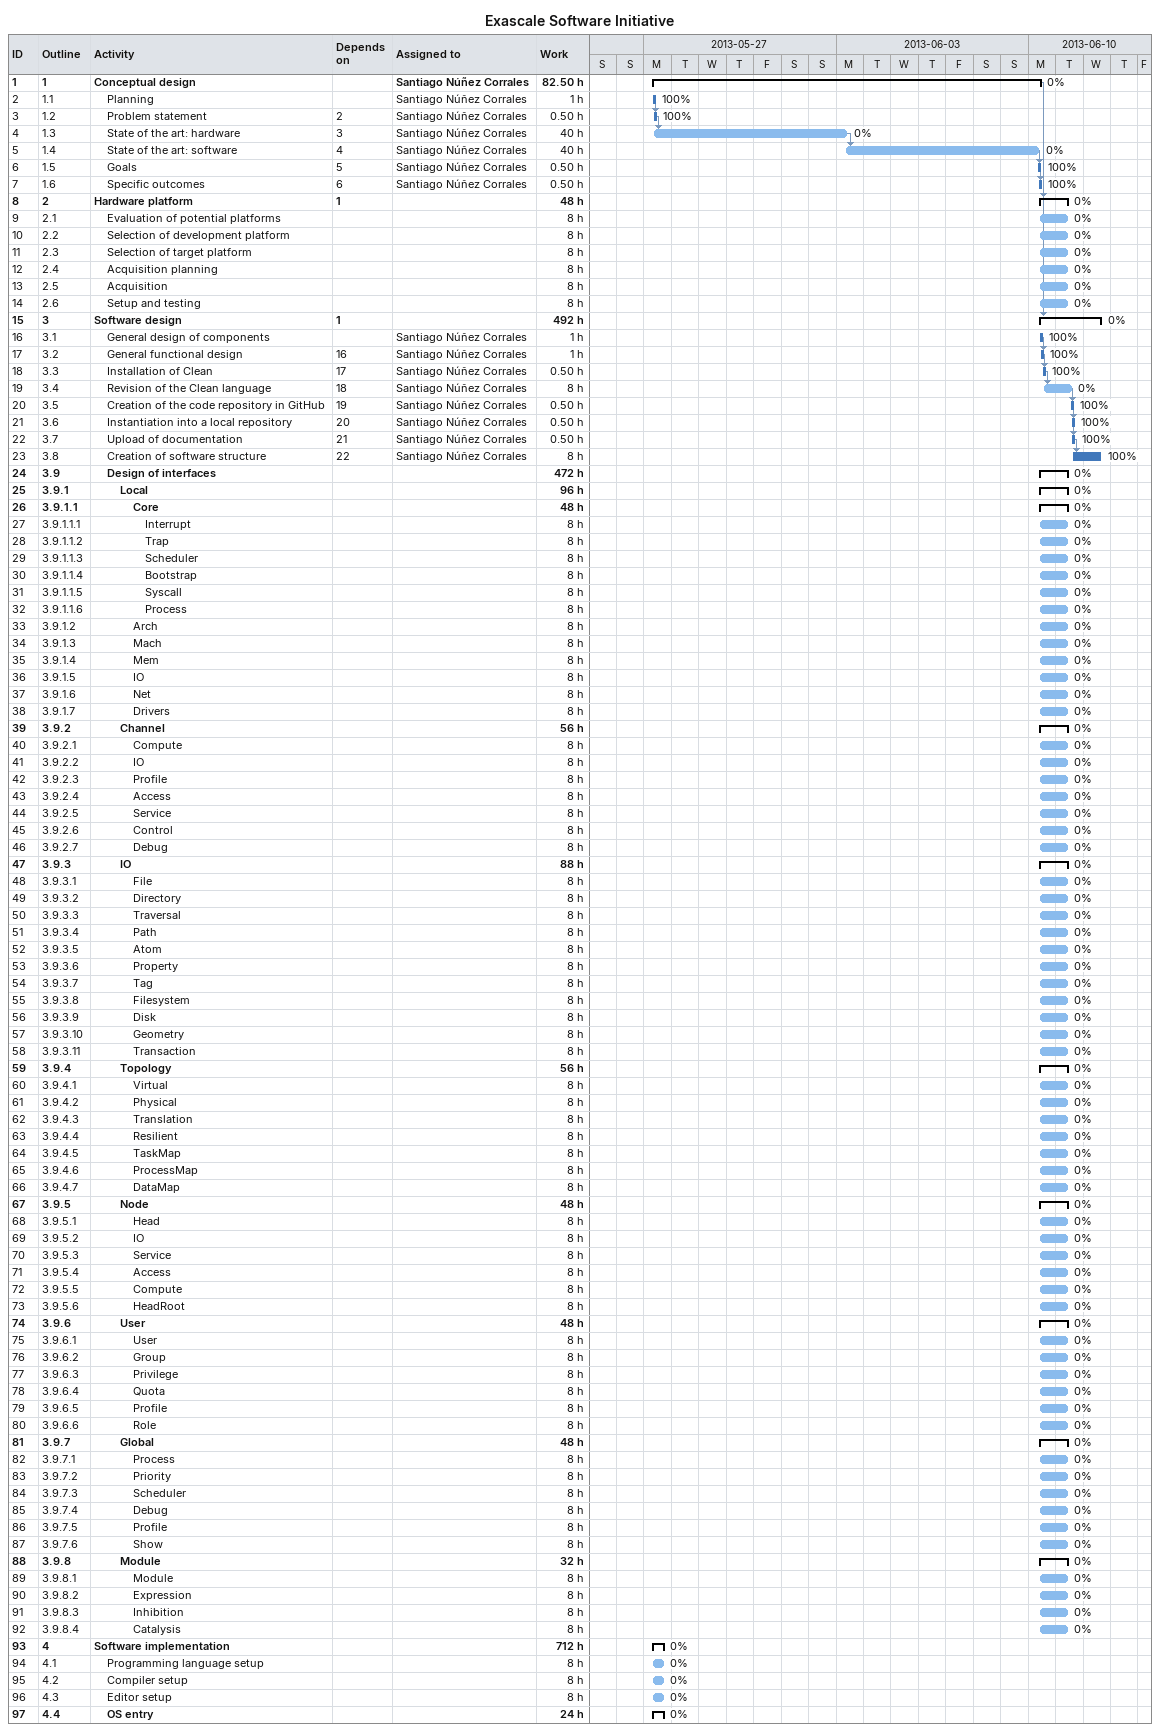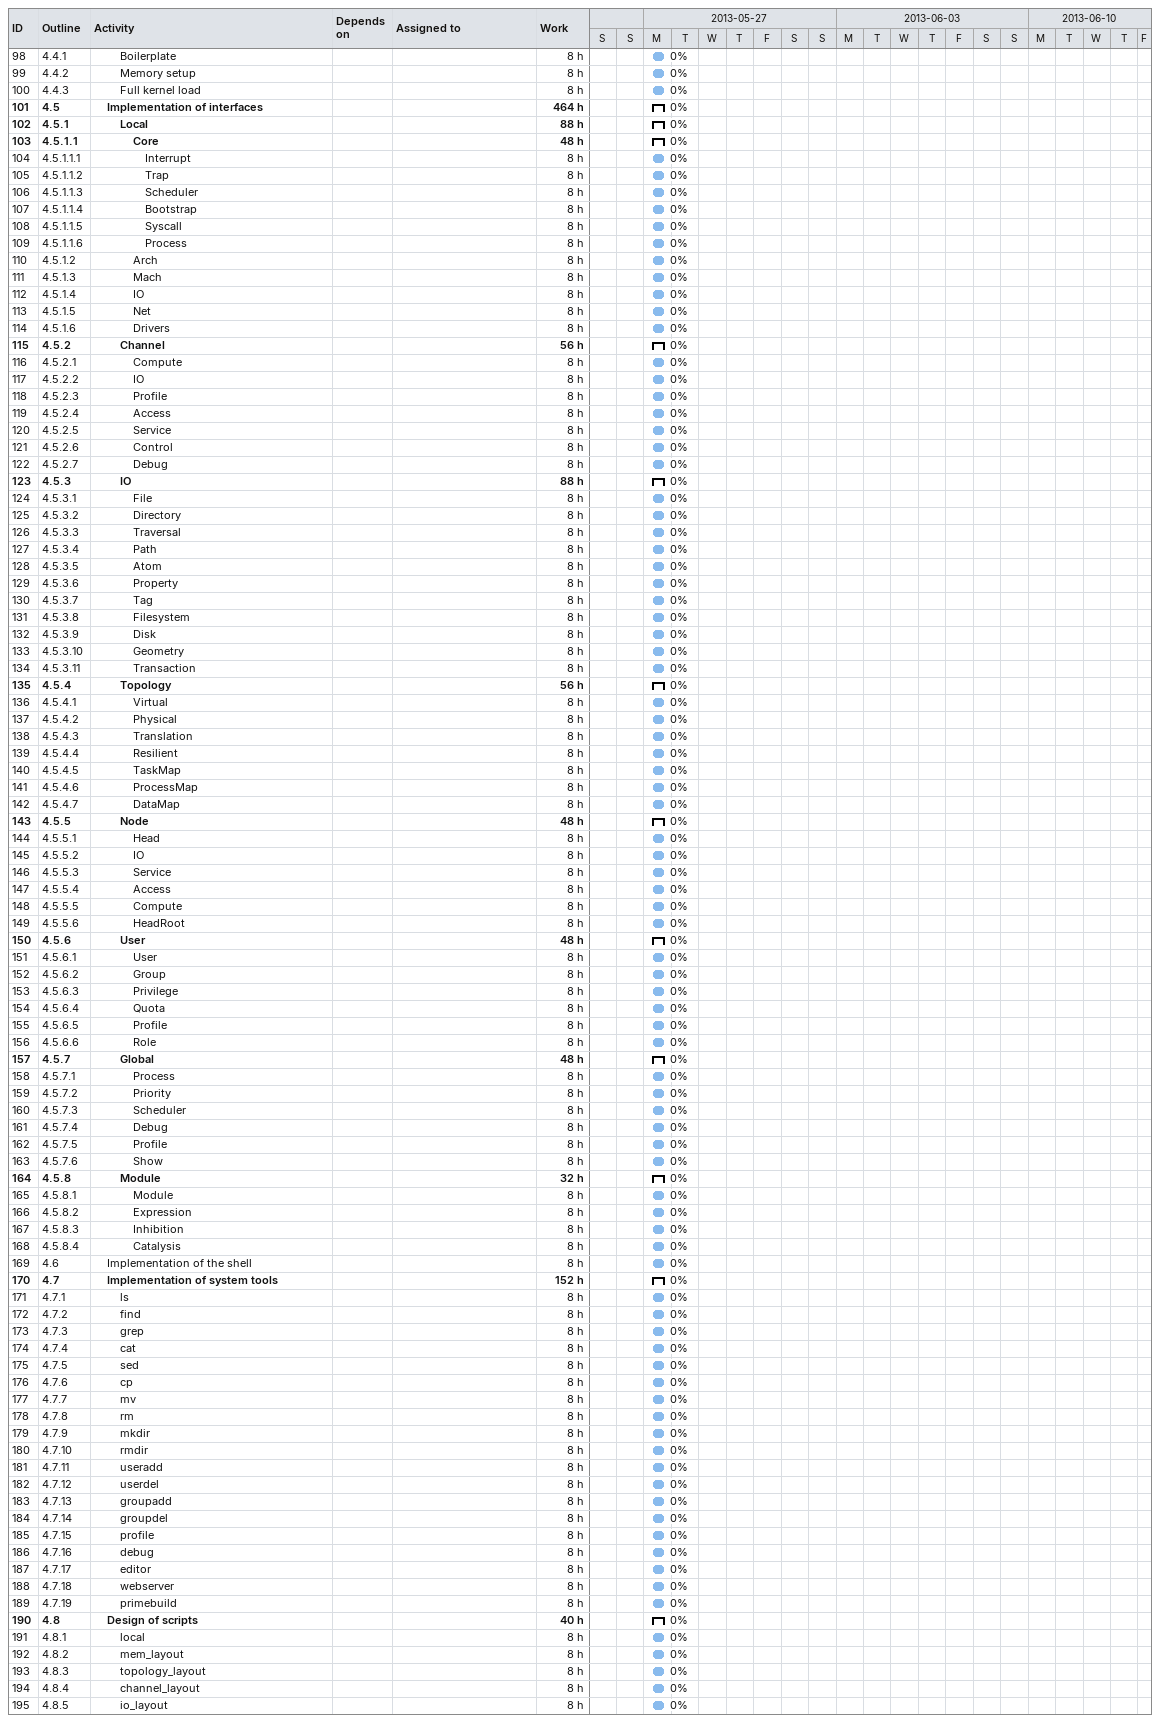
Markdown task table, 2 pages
Exascale Software Initiative

| ID | WBS | Task | Start | Finish | Predecessors | Resources | % complete | Work (h) |
|---|---|---|---|---|---|---|---|---|
| 1 | 1 | **Conceptual design** | 2013-05-27 | 2013-06-10 |  | Santiago Núñez Corrales | 0 | 82.50 |
| 2 | 1.1 | Planning | 2013-05-27 | 2013-05-27 |  | Santiago Núñez Corrales | 100 | 1 |
| 3 | 1.2 | Problem statement | 2013-05-27 | 2013-05-27 | 2 | Santiago Núñez Corrales | 100 | 0.50 |
| 4 | 1.3 | State of the art: hardware | 2013-05-27 | 2013-06-03 | 3 | Santiago Núñez Corrales | 0 | 40 |
| 5 | 1.4 | State of the art: software | 2013-06-03 | 2013-06-10 | 4 | Santiago Núñez Corrales | 0 | 40 |
| 6 | 1.5 | Goals | 2013-06-10 | 2013-06-10 | 5 | Santiago Núñez Corrales | 100 | 0.50 |
| 7 | 1.6 | Specific outcomes | 2013-06-10 | 2013-06-10 | 6 | Santiago Núñez Corrales | 100 | 0.50 |
| 8 | 2 | **Hardware platform** | 2013-06-10 | 2013-06-11 | 1 |  | 0 | 48 |
| 9 | 2.1 | Evaluation of potential platforms | 2013-06-10 | 2013-06-11 |  |  | 0 | 8 |
| 10 | 2.2 | Selection of development platform | 2013-06-10 | 2013-06-11 |  |  | 0 | 8 |
| 11 | 2.3 | Selection of target platform | 2013-06-10 | 2013-06-11 |  |  | 0 | 8 |
| 12 | 2.4 | Acquisition planning | 2013-06-10 | 2013-06-11 |  |  | 0 | 8 |
| 13 | 2.5 | Acquisition | 2013-06-10 | 2013-06-11 |  |  | 0 | 8 |
| 14 | 2.6 | Setup and testing | 2013-06-10 | 2013-06-11 |  |  | 0 | 8 |
| 15 | 3 | **Software design** | 2013-06-10 | 2013-06-12 | 1 |  | 0 | 492 |
| 16 | 3.1 | General design of components | 2013-06-10 | 2013-06-10 |  | Santiago Núñez Corrales | 100 | 1 |
| 17 | 3.2 | General functional design | 2013-06-10 | 2013-06-10 | 16 | Santiago Núñez Corrales | 100 | 1 |
| 18 | 3.3 | Installation of Clean | 2013-06-10 | 2013-06-10 | 17 | Santiago Núñez Corrales | 100 | 0.50 |
| 19 | 3.4 | Revision of the Clean language | 2013-06-10 | 2013-06-11 | 18 | Santiago Núñez Corrales | 0 | 8 |
| 20 | 3.5 | Creation of the code repository in GitHub | 2013-06-11 | 2013-06-11 | 19 | Santiago Núñez Corrales | 100 | 0.50 |
| 21 | 3.6 | Instantiation into a local repository | 2013-06-11 | 2013-06-11 | 20 | Santiago Núñez Corrales | 100 | 0.50 |
| 22 | 3.7 | Upload of documentation | 2013-06-11 | 2013-06-11 | 21 | Santiago Núñez Corrales | 100 | 0.50 |
| 23 | 3.8 | Creation of software structure | 2013-06-11 | 2013-06-12 | 22 | Santiago Núñez Corrales | 100 | 8 |
| 24 | 3.9 | **Design of interfaces** | 2013-06-10 | 2013-06-11 |  |  | 0 | 472 |
| 25 | 3.9.1 | **Local** | 2013-06-10 | 2013-06-11 |  |  | 0 | 96 |
| 26 | 3.9.1.1 | **Core** | 2013-06-10 | 2013-06-11 |  |  | 0 | 48 |
| 27 | 3.9.1.1.1 | Interrupt | 2013-06-10 | 2013-06-11 |  |  | 0 | 8 |
| 28 | 3.9.1.1.2 | Trap | 2013-06-10 | 2013-06-11 |  |  | 0 | 8 |
| 29 | 3.9.1.1.3 | Scheduler | 2013-06-10 | 2013-06-11 |  |  | 0 | 8 |
| 30 | 3.9.1.1.4 | Bootstrap | 2013-06-10 | 2013-06-11 |  |  | 0 | 8 |
| 31 | 3.9.1.1.5 | Syscall | 2013-06-10 | 2013-06-11 |  |  | 0 | 8 |
| 32 | 3.9.1.1.6 | Process | 2013-06-10 | 2013-06-11 |  |  | 0 | 8 |
| 33 | 3.9.1.2 | Arch | 2013-06-10 | 2013-06-11 |  |  | 0 | 8 |
| 34 | 3.9.1.3 | Mach | 2013-06-10 | 2013-06-11 |  |  | 0 | 8 |
| 35 | 3.9.1.4 | Mem | 2013-06-10 | 2013-06-11 |  |  | 0 | 8 |
| 36 | 3.9.1.5 | IO | 2013-06-10 | 2013-06-11 |  |  | 0 | 8 |
| 37 | 3.9.1.6 | Net | 2013-06-10 | 2013-06-11 |  |  | 0 | 8 |
| 38 | 3.9.1.7 | Drivers | 2013-06-10 | 2013-06-11 |  |  | 0 | 8 |
| 39 | 3.9.2 | **Channel** | 2013-06-10 | 2013-06-11 |  |  | 0 | 56 |
| 40 | 3.9.2.1 | Compute | 2013-06-10 | 2013-06-11 |  |  | 0 | 8 |
| 41 | 3.9.2.2 | IO | 2013-06-10 | 2013-06-11 |  |  | 0 | 8 |
| 42 | 3.9.2.3 | Profile | 2013-06-10 | 2013-06-11 |  |  | 0 | 8 |
| 43 | 3.9.2.4 | Access | 2013-06-10 | 2013-06-11 |  |  | 0 | 8 |
| 44 | 3.9.2.5 | Service | 2013-06-10 | 2013-06-11 |  |  | 0 | 8 |
| 45 | 3.9.2.6 | Control | 2013-06-10 | 2013-06-11 |  |  | 0 | 8 |
| 46 | 3.9.2.7 | Debug | 2013-06-10 | 2013-06-11 |  |  | 0 | 8 |
| 47 | 3.9.3 | **IO** | 2013-06-10 | 2013-06-11 |  |  | 0 | 88 |
| 48 | 3.9.3.1 | File | 2013-06-10 | 2013-06-11 |  |  | 0 | 8 |
| 49 | 3.9.3.2 | Directory | 2013-06-10 | 2013-06-11 |  |  | 0 | 8 |
| 50 | 3.9.3.3 | Traversal | 2013-06-10 | 2013-06-11 |  |  | 0 | 8 |
| 51 | 3.9.3.4 | Path | 2013-06-10 | 2013-06-11 |  |  | 0 | 8 |
| 52 | 3.9.3.5 | Atom | 2013-06-10 | 2013-06-11 |  |  | 0 | 8 |
| 53 | 3.9.3.6 | Property | 2013-06-10 | 2013-06-11 |  |  | 0 | 8 |
| 54 | 3.9.3.7 | Tag | 2013-06-10 | 2013-06-11 |  |  | 0 | 8 |
| 55 | 3.9.3.8 | Filesystem | 2013-06-10 | 2013-06-11 |  |  | 0 | 8 |
| 56 | 3.9.3.9 | Disk | 2013-06-10 | 2013-06-11 |  |  | 0 | 8 |
| 57 | 3.9.3.10 | Geometry | 2013-06-10 | 2013-06-11 |  |  | 0 | 8 |
| 58 | 3.9.3.11 | Transaction | 2013-06-10 | 2013-06-11 |  |  | 0 | 8 |
| 59 | 3.9.4 | **Topology** | 2013-06-10 | 2013-06-11 |  |  | 0 | 56 |
| 60 | 3.9.4.1 | Virtual | 2013-06-10 | 2013-06-11 |  |  | 0 | 8 |
| 61 | 3.9.4.2 | Physical | 2013-06-10 | 2013-06-11 |  |  | 0 | 8 |
| 62 | 3.9.4.3 | Translation | 2013-06-10 | 2013-06-11 |  |  | 0 | 8 |
| 63 | 3.9.4.4 | Resilient | 2013-06-10 | 2013-06-11 |  |  | 0 | 8 |
| 64 | 3.9.4.5 | TaskMap | 2013-06-10 | 2013-06-11 |  |  | 0 | 8 |
| 65 | 3.9.4.6 | ProcessMap | 2013-06-10 | 2013-06-11 |  |  | 0 | 8 |
| 66 | 3.9.4.7 | DataMap | 2013-06-10 | 2013-06-11 |  |  | 0 | 8 |
| 67 | 3.9.5 | **Node** | 2013-06-10 | 2013-06-11 |  |  | 0 | 48 |
| 68 | 3.9.5.1 | Head | 2013-06-10 | 2013-06-11 |  |  | 0 | 8 |
| 69 | 3.9.5.2 | IO | 2013-06-10 | 2013-06-11 |  |  | 0 | 8 |
| 70 | 3.9.5.3 | Service | 2013-06-10 | 2013-06-11 |  |  | 0 | 8 |
| 71 | 3.9.5.4 | Access | 2013-06-10 | 2013-06-11 |  |  | 0 | 8 |
| 72 | 3.9.5.5 | Compute | 2013-06-10 | 2013-06-11 |  |  | 0 | 8 |
| 73 | 3.9.5.6 | HeadRoot | 2013-06-10 | 2013-06-11 |  |  | 0 | 8 |
| 74 | 3.9.6 | **User** | 2013-06-10 | 2013-06-11 |  |  | 0 | 48 |
| 75 | 3.9.6.1 | User | 2013-06-10 | 2013-06-11 |  |  | 0 | 8 |
| 76 | 3.9.6.2 | Group | 2013-06-10 | 2013-06-11 |  |  | 0 | 8 |
| 77 | 3.9.6.3 | Privilege | 2013-06-10 | 2013-06-11 |  |  | 0 | 8 |
| 78 | 3.9.6.4 | Quota | 2013-06-10 | 2013-06-11 |  |  | 0 | 8 |
| 79 | 3.9.6.5 | Profile | 2013-06-10 | 2013-06-11 |  |  | 0 | 8 |
| 80 | 3.9.6.6 | Role | 2013-06-10 | 2013-06-11 |  |  | 0 | 8 |
| 81 | 3.9.7 | **Global** | 2013-06-10 | 2013-06-11 |  |  | 0 | 48 |
| 82 | 3.9.7.1 | Process | 2013-06-10 | 2013-06-11 |  |  | 0 | 8 |
| 83 | 3.9.7.2 | Priority | 2013-06-10 | 2013-06-11 |  |  | 0 | 8 |
| 84 | 3.9.7.3 | Scheduler | 2013-06-10 | 2013-06-11 |  |  | 0 | 8 |
| 85 | 3.9.7.4 | Debug | 2013-06-10 | 2013-06-11 |  |  | 0 | 8 |
| 86 | 3.9.7.5 | Profile | 2013-06-10 | 2013-06-11 |  |  | 0 | 8 |
| 87 | 3.9.7.6 | Show | 2013-06-10 | 2013-06-11 |  |  | 0 | 8 |
| 88 | 3.9.8 | **Module** | 2013-06-10 | 2013-06-11 |  |  | 0 | 32 |
| 89 | 3.9.8.1 | Module | 2013-06-10 | 2013-06-11 |  |  | 0 | 8 |
| 90 | 3.9.8.2 | Expression | 2013-06-10 | 2013-06-11 |  |  | 0 | 8 |
| 91 | 3.9.8.3 | Inhibition | 2013-06-10 | 2013-06-11 |  |  | 0 | 8 |
| 92 | 3.9.8.4 | Catalysis | 2013-06-10 | 2013-06-11 |  |  | 0 | 8 |
| 93 | 4 | **Software implementation** | 2013-05-27 | 2013-05-27 |  |  | 0 | 712 |
| 94 | 4.1 | Programming language setup | 2013-05-27 | 2013-05-27 |  |  | 0 | 8 |
| 95 | 4.2 | Compiler setup | 2013-05-27 | 2013-05-27 |  |  | 0 | 8 |
| 96 | 4.3 | Editor setup | 2013-05-27 | 2013-05-27 |  |  | 0 | 8 |
| 97 | 4.4 | **OS entry** | 2013-05-27 | 2013-05-27 |  |  | 0 | 24 |
| 98 | 4.4.1 | Boilerplate | 2013-05-27 | 2013-05-27 |  |  | 0 | 8 |
| 99 | 4.4.2 | Memory setup | 2013-05-27 | 2013-05-27 |  |  | 0 | 8 |
| 100 | 4.4.3 | Full kernel load | 2013-05-27 | 2013-05-27 |  |  | 0 | 8 |
| 101 | 4.5 | **Implementation of interfaces** | 2013-05-27 | 2013-05-27 |  |  | 0 | 464 |
| 102 | 4.5.1 | **Local** | 2013-05-27 | 2013-05-27 |  |  | 0 | 88 |
| 103 | 4.5.1.1 | **Core** | 2013-05-27 | 2013-05-27 |  |  | 0 | 48 |
| 104 | 4.5.1.1.1 | Interrupt | 2013-05-27 | 2013-05-27 |  |  | 0 | 8 |
| 105 | 4.5.1.1.2 | Trap | 2013-05-27 | 2013-05-27 |  |  | 0 | 8 |
| 106 | 4.5.1.1.3 | Scheduler | 2013-05-27 | 2013-05-27 |  |  | 0 | 8 |
| 107 | 4.5.1.1.4 | Bootstrap | 2013-05-27 | 2013-05-27 |  |  | 0 | 8 |
| 108 | 4.5.1.1.5 | Syscall | 2013-05-27 | 2013-05-27 |  |  | 0 | 8 |
| 109 | 4.5.1.1.6 | Process | 2013-05-27 | 2013-05-27 |  |  | 0 | 8 |
| 110 | 4.5.1.2 | Arch | 2013-05-27 | 2013-05-27 |  |  | 0 | 8 |
| 111 | 4.5.1.3 | Mach | 2013-05-27 | 2013-05-27 |  |  | 0 | 8 |
| 112 | 4.5.1.4 | IO | 2013-05-27 | 2013-05-27 |  |  | 0 | 8 |
| 113 | 4.5.1.5 | Net | 2013-05-27 | 2013-05-27 |  |  | 0 | 8 |
| 114 | 4.5.1.6 | Drivers | 2013-05-27 | 2013-05-27 |  |  | 0 | 8 |
| 115 | 4.5.2 | **Channel** | 2013-05-27 | 2013-05-27 |  |  | 0 | 56 |
| 116 | 4.5.2.1 | Compute | 2013-05-27 | 2013-05-27 |  |  | 0 | 8 |
| 117 | 4.5.2.2 | IO | 2013-05-27 | 2013-05-27 |  |  | 0 | 8 |
| 118 | 4.5.2.3 | Profile | 2013-05-27 | 2013-05-27 |  |  | 0 | 8 |
| 119 | 4.5.2.4 | Access | 2013-05-27 | 2013-05-27 |  |  | 0 | 8 |
| 120 | 4.5.2.5 | Service | 2013-05-27 | 2013-05-27 |  |  | 0 | 8 |
| 121 | 4.5.2.6 | Control | 2013-05-27 | 2013-05-27 |  |  | 0 | 8 |
| 122 | 4.5.2.7 | Debug | 2013-05-27 | 2013-05-27 |  |  | 0 | 8 |
| 123 | 4.5.3 | **IO** | 2013-05-27 | 2013-05-27 |  |  | 0 | 88 |
| 124 | 4.5.3.1 | File | 2013-05-27 | 2013-05-27 |  |  | 0 | 8 |
| 125 | 4.5.3.2 | Directory | 2013-05-27 | 2013-05-27 |  |  | 0 | 8 |
| 126 | 4.5.3.3 | Traversal | 2013-05-27 | 2013-05-27 |  |  | 0 | 8 |
| 127 | 4.5.3.4 | Path | 2013-05-27 | 2013-05-27 |  |  | 0 | 8 |
| 128 | 4.5.3.5 | Atom | 2013-05-27 | 2013-05-27 |  |  | 0 | 8 |
| 129 | 4.5.3.6 | Property | 2013-05-27 | 2013-05-27 |  |  | 0 | 8 |
| 130 | 4.5.3.7 | Tag | 2013-05-27 | 2013-05-27 |  |  | 0 | 8 |
| 131 | 4.5.3.8 | Filesystem | 2013-05-27 | 2013-05-27 |  |  | 0 | 8 |
| 132 | 4.5.3.9 | Disk | 2013-05-27 | 2013-05-27 |  |  | 0 | 8 |
| 133 | 4.5.3.10 | Geometry | 2013-05-27 | 2013-05-27 |  |  | 0 | 8 |
| 134 | 4.5.3.11 | Transaction | 2013-05-27 | 2013-05-27 |  |  | 0 | 8 |
| 135 | 4.5.4 | **Topology** | 2013-05-27 | 2013-05-27 |  |  | 0 | 56 |
| 136 | 4.5.4.1 | Virtual | 2013-05-27 | 2013-05-27 |  |  | 0 | 8 |
| 137 | 4.5.4.2 | Physical | 2013-05-27 | 2013-05-27 |  |  | 0 | 8 |
| 138 | 4.5.4.3 | Translation | 2013-05-27 | 2013-05-27 |  |  | 0 | 8 |
| 139 | 4.5.4.4 | Resilient | 2013-05-27 | 2013-05-27 |  |  | 0 | 8 |
| 140 | 4.5.4.5 | TaskMap | 2013-05-27 | 2013-05-27 |  |  | 0 | 8 |
| 141 | 4.5.4.6 | ProcessMap | 2013-05-27 | 2013-05-27 |  |  | 0 | 8 |
| 142 | 4.5.4.7 | DataMap | 2013-05-27 | 2013-05-27 |  |  | 0 | 8 |
| 143 | 4.5.5 | **Node** | 2013-05-27 | 2013-05-27 |  |  | 0 | 48 |
| 144 | 4.5.5.1 | Head | 2013-05-27 | 2013-05-27 |  |  | 0 | 8 |
| 145 | 4.5.5.2 | IO | 2013-05-27 | 2013-05-27 |  |  | 0 | 8 |
| 146 | 4.5.5.3 | Service | 2013-05-27 | 2013-05-27 |  |  | 0 | 8 |
| 147 | 4.5.5.4 | Access | 2013-05-27 | 2013-05-27 |  |  | 0 | 8 |
| 148 | 4.5.5.5 | Compute | 2013-05-27 | 2013-05-27 |  |  | 0 | 8 |
| 149 | 4.5.5.6 | HeadRoot | 2013-05-27 | 2013-05-27 |  |  | 0 | 8 |
| 150 | 4.5.6 | **User** | 2013-05-27 | 2013-05-27 |  |  | 0 | 48 |
| 151 | 4.5.6.1 | User | 2013-05-27 | 2013-05-27 |  |  | 0 | 8 |
| 152 | 4.5.6.2 | Group | 2013-05-27 | 2013-05-27 |  |  | 0 | 8 |
| 153 | 4.5.6.3 | Privilege | 2013-05-27 | 2013-05-27 |  |  | 0 | 8 |
| 154 | 4.5.6.4 | Quota | 2013-05-27 | 2013-05-27 |  |  | 0 | 8 |
| 155 | 4.5.6.5 | Profile | 2013-05-27 | 2013-05-27 |  |  | 0 | 8 |
| 156 | 4.5.6.6 | Role | 2013-05-27 | 2013-05-27 |  |  | 0 | 8 |
| 157 | 4.5.7 | **Global** | 2013-05-27 | 2013-05-27 |  |  | 0 | 48 |
| 158 | 4.5.7.1 | Process | 2013-05-27 | 2013-05-27 |  |  | 0 | 8 |
| 159 | 4.5.7.2 | Priority | 2013-05-27 | 2013-05-27 |  |  | 0 | 8 |
| 160 | 4.5.7.3 | Scheduler | 2013-05-27 | 2013-05-27 |  |  | 0 | 8 |
| 161 | 4.5.7.4 | Debug | 2013-05-27 | 2013-05-27 |  |  | 0 | 8 |
| 162 | 4.5.7.5 | Profile | 2013-05-27 | 2013-05-27 |  |  | 0 | 8 |
| 163 | 4.5.7.6 | Show | 2013-05-27 | 2013-05-27 |  |  | 0 | 8 |
| 164 | 4.5.8 | **Module** | 2013-05-27 | 2013-05-27 |  |  | 0 | 32 |
| 165 | 4.5.8.1 | Module | 2013-05-27 | 2013-05-27 |  |  | 0 | 8 |
| 166 | 4.5.8.2 | Expression | 2013-05-27 | 2013-05-27 |  |  | 0 | 8 |
| 167 | 4.5.8.3 | Inhibition | 2013-05-27 | 2013-05-27 |  |  | 0 | 8 |
| 168 | 4.5.8.4 | Catalysis | 2013-05-27 | 2013-05-27 |  |  | 0 | 8 |
| 169 | 4.6 | Implementation of the shell | 2013-05-27 | 2013-05-27 |  |  | 0 | 8 |
| 170 | 4.7 | **Implementation of system tools** | 2013-05-27 | 2013-05-27 |  |  | 0 | 152 |
| 171 | 4.7.1 | ls | 2013-05-27 | 2013-05-27 |  |  | 0 | 8 |
| 172 | 4.7.2 | find | 2013-05-27 | 2013-05-27 |  |  | 0 | 8 |
| 173 | 4.7.3 | grep | 2013-05-27 | 2013-05-27 |  |  | 0 | 8 |
| 174 | 4.7.4 | cat | 2013-05-27 | 2013-05-27 |  |  | 0 | 8 |
| 175 | 4.7.5 | sed | 2013-05-27 | 2013-05-27 |  |  | 0 | 8 |
| 176 | 4.7.6 | cp | 2013-05-27 | 2013-05-27 |  |  | 0 | 8 |
| 177 | 4.7.7 | mv | 2013-05-27 | 2013-05-27 |  |  | 0 | 8 |
| 178 | 4.7.8 | rm | 2013-05-27 | 2013-05-27 |  |  | 0 | 8 |
| 179 | 4.7.9 | mkdir | 2013-05-27 | 2013-05-27 |  |  | 0 | 8 |
| 180 | 4.7.10 | rmdir | 2013-05-27 | 2013-05-27 |  |  | 0 | 8 |
| 181 | 4.7.11 | useradd | 2013-05-27 | 2013-05-27 |  |  | 0 | 8 |
| 182 | 4.7.12 | userdel | 2013-05-27 | 2013-05-27 |  |  | 0 | 8 |
| 183 | 4.7.13 | groupadd | 2013-05-27 | 2013-05-27 |  |  | 0 | 8 |
| 184 | 4.7.14 | groupdel | 2013-05-27 | 2013-05-27 |  |  | 0 | 8 |
| 185 | 4.7.15 | profile | 2013-05-27 | 2013-05-27 |  |  | 0 | 8 |
| 186 | 4.7.16 | debug | 2013-05-27 | 2013-05-27 |  |  | 0 | 8 |
| 187 | 4.7.17 | editor | 2013-05-27 | 2013-05-27 |  |  | 0 | 8 |
| 188 | 4.7.18 | webserver | 2013-05-27 | 2013-05-27 |  |  | 0 | 8 |
| 189 | 4.7.19 | primebuild | 2013-05-27 | 2013-05-27 |  |  | 0 | 8 |
| 190 | 4.8 | **Design of scripts** | 2013-05-27 | 2013-05-27 |  |  | 0 | 40 |
| 191 | 4.8.1 | local | 2013-05-27 | 2013-05-27 |  |  | 0 | 8 |
| 192 | 4.8.2 | mem_layout | 2013-05-27 | 2013-05-27 |  |  | 0 | 8 |
| 193 | 4.8.3 | topology_layout | 2013-05-27 | 2013-05-27 |  |  | 0 | 8 |
| 194 | 4.8.4 | channel_layout | 2013-05-27 | 2013-05-27 |  |  | 0 | 8 |
| 195 | 4.8.5 | io_layout | 2013-05-27 | 2013-05-27 |  |  | 0 | 8 |
